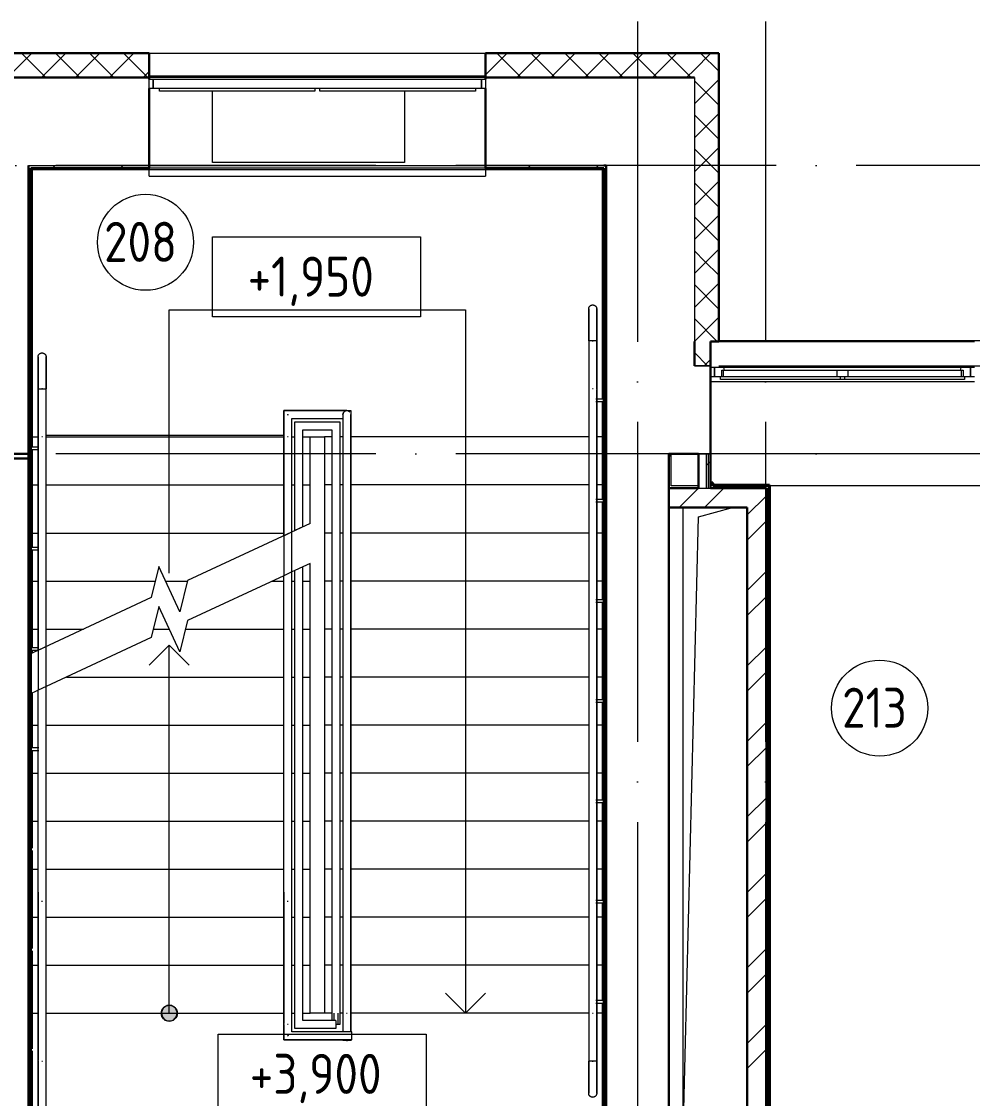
# Model space of a CAD drawing. Header units: millimetres. Extents: x -421858 to 614926, y -468665 to 141641.
# Drawn here: x 120828 to 126769, y -7864 to -1137 of the extents above; entities that cross this region are included whole.
import ezdxf

# ---------------------------------------------------------------- set-up
doc = ezdxf.new("R2010")
doc.units = ezdxf.units.MM
doc.linetypes.add('ADSK_Линия сетки', pattern=[25, 20, -2.5, 0, -2.5])
for name, color, linetype, lineweight in [('_ Окна', 7, 'Continuous', 9), ('Аннотация', 7, 'Continuous', 18), ('Лестницы', 252, 'Continuous', 9), ('Линии', 252, 'Continuous', 9), ('Марки помещений', 252, 'Continuous', 20), ('Ограждение', 252, 'Continuous', 9), ('Окна', 252, 'Continuous', 9), ('Оси', 252, 'Continuous', 9), ('Отметки', 7, 'Continuous', 9), ('Перекрытие', 252, 'Continuous', 18), ('Стены внутренние', 7, 'Continuous', 18), ('Стены наружные', 7, 'Continuous', 18), ('Стены штриховка', 252, 'Continuous', 9), ('Стрелки вверх', 252, 'Continuous', 18)]:
    doc.layers.add(name, color=color, linetype=linetype, lineweight=lineweight)
doc.styles.add('GOST Common_2', font='', dxfattribs={"width": 0.9, "height": 250})
doc.styles.get('GOST Common_2').set_extended_font_data('GOST type B')

# ---------------------------------------------------------------- blocks, each defined once
blk = doc.blocks.new('Тип перил - D15 высота60 консоль80-16089-План 2 этажа смеж')
at = {"layer": 'Ограждение'}
for p, q in [((-7.5, 80), (-7.5, 20)), ((7.5, 20), (7.5, 80))]:
    blk.add_line(p, q, dxfattribs=at)
blk = doc.blocks.new('2 этаж')
at = {"layer": 'Стрелки вверх', "true_color": 0x636466}
h = blk.add_hatch(color=251, dxfattribs=at)
edge = h.paths.add_edge_path()
edge.add_arc((121751, -7332.3), 50, 0, 360)
blk.add_hatch(color=251, dxfattribs=at).paths.add_polyline_path([(121751, -7382.3), (121778, -7374.3), (121796.5, -7353), (121800.5, -7325.1), (121788.8, -7299.5), (121765.1, -7284.3), (121736.9, -7284.3), (121713.2, -7299.5), (121701.5, -7325.1), (121705.5, -7353), (121724, -7374.3)])
at = {"color": 251, "lineweight": 18, "true_color": 0x636466}
for p, q in [((124961, -8087.3), (124961, -4172.3)), ((124961, -8087.3), (125056, -4230.4)), ((125056, -4230.4), (125269.3, -4172.3))]:
    blk.add_line(p, q, dxfattribs=at)
at = {"layer": '_ Окна', "color": 251, "true_color": 0x636466}
for p, q in [((125156, -3297.3), (125131, -3297.3)), ((125131, -3355.3), (125156, -3355.3)), ((125156, -3355.3), (125156, -3297.3)), ((126781, -3297.3), (126756, -3297.3)), ((126756, -3297.3), (126756, -3355.3)), ((126756, -3355.3), (126781, -3355.3))]:
    blk.add_line(p, q, dxfattribs=at)
at = {"layer": '_ Окна', "color": 251, "lineweight": 18, "true_color": 0x636466}
for p, q in [((125215.5, -3297.3), (125156, -3297.3)), ((125156, -3297.3), (125156, -3355.3)), ((125156, -3355.3), (125194, -3355.3)), ((125202, -3355.3), (125202, -3314.3)), ((125202, -3314.3), (125214, -3314.3)), ((125220, -3314.3), (125215.5, -3297.3)), ((126696.6, -3297.3), (126692, -3314.3)), ((126756, -3297.3), (126696.6, -3297.3)), ((126698, -3314.3), (126710, -3314.3)), ((126710, -3314.3), (126710, -3355.3)), ((126718, -3355.3), (126756, -3355.3)), ((126756, -3355.3), (126756, -3297.3))]:
    blk.add_line(p, q, dxfattribs=at)
at = {"layer": 'Аннотация', "color": 251, "lineweight": 20, "true_color": 0x636466}
for p, q in [((122020.3, -2982.3), (122020.3, -2482.3)), ((122020.3, -2482.3), (123320.3, -2482.3)), ((123320.3, -2482.3), (123320.3, -2982.3)), ((123320.3, -2982.3), (122020.3, -2982.3)), ((122055.5, -7962.4), (122055.5, -7462.4)), ((122055.5, -7462.4), (123355.5, -7462.4)), ((123355.5, -7462.4), (123355.5, -7962.4))]:
    blk.add_line(p, q, dxfattribs=at)
at = {"layer": 'Лестницы', "color": 251, "true_color": 0x636466}
for p, q in [((120896, -3732.3), (120931, -3732.3)), ((120896, -3732.3), (120931, -3732.3)), ((120981, -3732.3), (122466, -3732.3)), ((120981, -3732.3), (122466, -3732.3)), ((122516, -3732.3), (122536, -3732.3)), ((122516, -3732.3), (122536, -3732.3)), ((122586, -3732.3), (122631, -3732.3)), ((122586, -3732.3), (122631, -3732.3)), ((122631, -3732.3), (122721, -3732.3)), ((122631, -4032.3), (122631, -3732.3)), ((122766, -3732.3), (122721, -3732.3)), ((122721, -3732.3), (122721, -4032.3)), ((122766, -3732.3), (122721, -3732.3)), ((122836, -3732.3), (122816, -3732.3)), ((122836, -3732.3), (122816, -3732.3)), ((124371, -3732.3), (122886, -3732.3)), ((124371, -3732.3), (122886, -3732.3)), ((124456, -3732.3), (124421, -3732.3)), ((124456, -3732.3), (124421, -3732.3)), ((120896, -4032.3), (120931, -4032.3)), ((120896, -4032.3), (120931, -4032.3)), ((120981, -4032.3), (122466, -4032.3)), ((120981, -4032.3), (122466, -4032.3)), ((122516, -4032.3), (122536, -4032.3)), ((122516, -4032.3), (122536, -4032.3)), ((122586, -4032.3), (122631, -4032.3)), ((122586, -4032.3), (122631, -4032.3)), ((122631, -4271.9), (122631, -4032.3)), ((122721, -4032.3), (122721, -4332.3)), ((122766, -4032.3), (122721, -4032.3)), ((122766, -4032.3), (122721, -4032.3)), ((122836, -4032.3), (122816, -4032.3)), ((122836, -4032.3), (122816, -4032.3)), ((124371, -4032.3), (122886, -4032.3)), ((124371, -4032.3), (122886, -4032.3)), ((124456, -4032.3), (124421, -4032.3)), ((124456, -4032.3), (124421, -4032.3)), ((122631, -4271.9), (121864.3, -4629.4)), ((120896, -4332.3), (120931, -4332.3)), ((120896, -4332.3), (120931, -4332.3)), ((120981, -4332.3), (122466, -4332.3)), ((120981, -4332.3), (122466, -4332.3)), ((122721, -4332.3), (122721, -4632.3)), ((122766, -4332.3), (122721, -4332.3)), ((122766, -4332.3), (122721, -4332.3)), ((122836, -4332.3), (122816, -4332.3)), ((122836, -4332.3), (122816, -4332.3)), ((124371, -4332.3), (122886, -4332.3)), ((124371, -4332.3), (122886, -4332.3)), ((124456, -4332.3), (124421, -4332.3)), ((124456, -4332.3), (124421, -4332.3)), ((121685, -4540.6), (121637.7, -4735.1)), ((121817, -4823.9), (121685, -4540.6)), ((122536, -4566.2), (122516, -4575.5)), ((122631, -4521.9), (122586, -4542.9)), ((122631, -4632.3), (122631, -4521.9)), ((120896, -4632.3), (120931, -4632.3)), ((120896, -4632.3), (120931, -4632.3)), ((120981, -4632.3), (121662.7, -4632.3)), ((120981, -4632.3), (121662.7, -4632.3)), ((121727.7, -4632.3), (121863.6, -4632.3)), ((121727.7, -4632.3), (121863.6, -4632.3)), ((121864.3, -4629.4), (121817, -4823.9)), ((122466, -4598.8), (121864.3, -4879.4)), ((122394.4, -4632.3), (122466, -4632.3)), ((122394.4, -4632.3), (122466, -4632.3)), ((122516, -4632.3), (122536, -4632.3)), ((122516, -4632.3), (122536, -4632.3)), ((122586, -4632.3), (122631, -4632.3)), ((122586, -4632.3), (122631, -4632.3)), ((122631, -4932.3), (122631, -4632.3)), ((122721, -4632.3), (122721, -4932.3)), ((122766, -4632.3), (122721, -4632.3)), ((122766, -4632.3), (122721, -4632.3)), ((122836, -4632.3), (122816, -4632.3)), ((122836, -4632.3), (122816, -4632.3)), ((124371, -4632.3), (122886, -4632.3)), ((124371, -4632.3), (122886, -4632.3)), ((124456, -4632.3), (124421, -4632.3)), ((124456, -4632.3), (124421, -4632.3)), ((121637.7, -4735.1), (120871, -5092.6)), ((121685, -4790.6), (121637.7, -4985.1)), ((121817, -5073.9), (121685, -4790.6)), ((121864.3, -4879.4), (121817, -5073.9)), ((120896, -4932.3), (120931, -4932.3)), ((120896, -4932.3), (120931, -4932.3)), ((120981, -4932.3), (121214.9, -4932.3)), ((120981, -4932.3), (121214.9, -4932.3)), ((121650.6, -4932.3), (121751, -4932.3)), ((121650.6, -4932.3), (121751, -4932.3)), ((121851.5, -4932.3), (122466, -4932.3)), ((121851.5, -4932.3), (122466, -4932.3)), ((122516, -4932.3), (122536, -4932.3)), ((122516, -4932.3), (122536, -4932.3)), ((122586, -4932.3), (122631, -4932.3)), ((122586, -4932.3), (122631, -4932.3)), ((122631, -5232.3), (122631, -4932.3)), ((122721, -4932.3), (122721, -5232.3)), ((122766, -4932.3), (122721, -4932.3)), ((122766, -4932.3), (122721, -4932.3)), ((122836, -4932.3), (122816, -4932.3)), ((122836, -4932.3), (122816, -4932.3)), ((124371, -4932.3), (122886, -4932.3)), ((124371, -4932.3), (122886, -4932.3)), ((124456, -4932.3), (124421, -4932.3)), ((124456, -4932.3), (124421, -4932.3)), ((121637.7, -4985.1), (120981, -5291.3)), ((121107.7, -5232.3), (122466, -5232.3)), ((121107.7, -5232.3), (122466, -5232.3)), ((122516, -5232.3), (122536, -5232.3)), ((122516, -5232.3), (122536, -5232.3)), ((122586, -5232.3), (122631, -5232.3)), ((122586, -5232.3), (122631, -5232.3)), ((122631, -5532.3), (122631, -5232.3)), ((122721, -5232.3), (122721, -5532.3)), ((122766, -5232.3), (122721, -5232.3)), ((122766, -5232.3), (122721, -5232.3)), ((122836, -5232.3), (122816, -5232.3)), ((122836, -5232.3), (122816, -5232.3)), ((124371, -5232.3), (122886, -5232.3)), ((124371, -5232.3), (122886, -5232.3)), ((124456, -5232.3), (124421, -5232.3)), ((124456, -5232.3), (124421, -5232.3)), ((120931, -5314.6), (120871, -5342.6)), ((120896, -5532.3), (120931, -5532.3)), ((120896, -5532.3), (120931, -5532.3)), ((120981, -5532.3), (122466, -5532.3)), ((120981, -5532.3), (122466, -5532.3)), ((122516, -5532.3), (122536, -5532.3)), ((122516, -5532.3), (122536, -5532.3)), ((122586, -5532.3), (122631, -5532.3)), ((122586, -5532.3), (122631, -5532.3)), ((122631, -5832.3), (122631, -5532.3)), ((122721, -5532.3), (122721, -5832.3)), ((122766, -5532.3), (122721, -5532.3)), ((122766, -5532.3), (122721, -5532.3)), ((122836, -5532.3), (122816, -5532.3)), ((122836, -5532.3), (122816, -5532.3)), ((124371, -5532.3), (122886, -5532.3)), ((124371, -5532.3), (122886, -5532.3)), ((124456, -5532.3), (124421, -5532.3)), ((124456, -5532.3), (124421, -5532.3)), ((120896, -5832.3), (120931, -5832.3)), ((120896, -5832.3), (120931, -5832.3)), ((120981, -5832.3), (122466, -5832.3)), ((120981, -5832.3), (122466, -5832.3)), ((122516, -5832.3), (122536, -5832.3)), ((122516, -5832.3), (122536, -5832.3)), ((122586, -5832.3), (122631, -5832.3)), ((122586, -5832.3), (122631, -5832.3)), ((122631, -6132.3), (122631, -5832.3)), ((122721, -5832.3), (122721, -6132.3)), ((122766, -5832.3), (122721, -5832.3)), ((122766, -5832.3), (122721, -5832.3)), ((122836, -5832.3), (122816, -5832.3)), ((122836, -5832.3), (122816, -5832.3)), ((124371, -5832.3), (122886, -5832.3)), ((124371, -5832.3), (122886, -5832.3)), ((124456, -5832.3), (124421, -5832.3)), ((124456, -5832.3), (124421, -5832.3)), ((120896, -6132.3), (120931, -6132.3)), ((120896, -6132.3), (120931, -6132.3)), ((120981, -6132.3), (122466, -6132.3)), ((120981, -6132.3), (122466, -6132.3)), ((122516, -6132.3), (122536, -6132.3)), ((122516, -6132.3), (122536, -6132.3)), ((122586, -6132.3), (122631, -6132.3)), ((122586, -6132.3), (122631, -6132.3)), ((122631, -6432.3), (122631, -6132.3)), ((122721, -6132.3), (122721, -6432.3)), ((122766, -6132.3), (122721, -6132.3)), ((122766, -6132.3), (122721, -6132.3)), ((122836, -6132.3), (122816, -6132.3)), ((122836, -6132.3), (122816, -6132.3)), ((124371, -6132.3), (122886, -6132.3)), ((124371, -6132.3), (122886, -6132.3)), ((124456, -6132.3), (124421, -6132.3)), ((124456, -6132.3), (124421, -6132.3)), ((120896, -6432.3), (120931, -6432.3)), ((120896, -6432.3), (120931, -6432.3)), ((120981, -6432.3), (122466, -6432.3)), ((120981, -6432.3), (122466, -6432.3)), ((122516, -6432.3), (122536, -6432.3)), ((122516, -6432.3), (122536, -6432.3)), ((122586, -6432.3), (122631, -6432.3)), ((122586, -6432.3), (122631, -6432.3)), ((122631, -6732.3), (122631, -6432.3)), ((122721, -6432.3), (122721, -6732.3)), ((122766, -6432.3), (122721, -6432.3)), ((122766, -6432.3), (122721, -6432.3)), ((122836, -6432.3), (122816, -6432.3)), ((122836, -6432.3), (122816, -6432.3)), ((124371, -6432.3), (122886, -6432.3)), ((124371, -6432.3), (122886, -6432.3)), ((124456, -6432.3), (124421, -6432.3)), ((124456, -6432.3), (124421, -6432.3)), ((120896, -6732.3), (120931, -6732.3)), ((120896, -6732.3), (120931, -6732.3)), ((120981, -6732.3), (122466, -6732.3)), ((120981, -6732.3), (122466, -6732.3)), ((122516, -6732.3), (122536, -6732.3)), ((122516, -6732.3), (122536, -6732.3)), ((122586, -6732.3), (122631, -6732.3)), ((122586, -6732.3), (122631, -6732.3)), ((122631, -7032.3), (122631, -6732.3)), ((122721, -6732.3), (122721, -7032.3)), ((122766, -6732.3), (122721, -6732.3)), ((122766, -6732.3), (122721, -6732.3)), ((122836, -6732.3), (122816, -6732.3)), ((122836, -6732.3), (122816, -6732.3)), ((124371, -6732.3), (122886, -6732.3)), ((124371, -6732.3), (122886, -6732.3)), ((124456, -6732.3), (124421, -6732.3)), ((124456, -6732.3), (124421, -6732.3)), ((120896, -7032.3), (120931, -7032.3)), ((120896, -7032.3), (120931, -7032.3)), ((120981, -7032.3), (122466, -7032.3)), ((120981, -7032.3), (122466, -7032.3)), ((122516, -7032.3), (122536, -7032.3)), ((122516, -7032.3), (122536, -7032.3)), ((122586, -7032.3), (122631, -7032.3)), ((122586, -7032.3), (122631, -7032.3)), ((122631, -7332.3), (122631, -7032.3)), ((122721, -7032.3), (122721, -7332.3)), ((122766, -7032.3), (122721, -7032.3)), ((122766, -7032.3), (122721, -7032.3)), ((122836, -7032.3), (122816, -7032.3)), ((122836, -7032.3), (122816, -7032.3)), ((124371, -7032.3), (122886, -7032.3)), ((124371, -7032.3), (122886, -7032.3)), ((124456, -7032.3), (124421, -7032.3)), ((124456, -7032.3), (124421, -7032.3)), ((120896, -7332.3), (120931, -7332.3)), ((120896, -7332.3), (120931, -7332.3)), ((120981, -7332.3), (122466, -7332.3)), ((120981, -7332.3), (122466, -7332.3)), ((122516, -7332.3), (122536, -7332.3)), ((122516, -7332.3), (122536, -7332.3)), ((122586, -7332.3), (122631, -7332.3)), ((122586, -7332.3), (122631, -7332.3)), ((122721, -7332.3), (122631, -7332.3)), ((122766, -7332.3), (122721, -7332.3)), ((122766, -7332.3), (122721, -7332.3)), ((122836, -7332.3), (122816, -7332.3)), ((122836, -7332.3), (122816, -7332.3)), ((124371, -7332.3), (122886, -7332.3)), ((124371, -7332.3), (122886, -7332.3)), ((124456, -7332.3), (124421, -7332.3)), ((124456, -7332.3), (124421, -7332.3))]:
    blk.add_line(p, q, dxfattribs=at)
at = {"layer": 'Линии', "color": 251, "lineweight": 18, "ltscale": 100, "true_color": 0x636466}
blk.add_line((120981, -3720.4), (122466, -3720.4), dxfattribs=at)
at = {"layer": 'Марки помещений', "color": 251, "true_color": 0x636466}
for centre in [(121602.3, -2516.3), (126188.8, -5426.1)]:
    blk.add_circle(centre, 300, dxfattribs=at)
at = {"layer": 'Ограждение', "color": 251, "true_color": 0x636466}
for p, q in [((120896, -2062.3), (121626, -2062.3)), ((120896, -3732.3), (120896, -2062.3)), ((121626, -2052.3), (121626, -2062.3)), ((121626, -2062.3), (123726, -2062.3)), ((121626, -2102.3), (121626, -2062.3)), ((123726, -2062.3), (123726, -2052.3)), ((123726, -2062.3), (123726, -2102.3)), ((123726, -2062.3), (124456, -2062.3)), ((124456, -2062.3), (124456, -3432.3)), ((121626, -2102.3), (123726, -2102.3)), ((124371, -3132.3), (124371, -3432.9)), ((124421, -3132.3), (124371, -3132.3)), ((124371, -3132.3), (124371, -3432.3)), ((124398.3, -3132.3), (124393.7, -3132.3)), ((124393.7, -3132.3), (124396, -3132.3)), ((124396, -3132.3), (124398.3, -3132.3)), ((124421, -3432.9), (124421, -3132.3)), ((124421, -3132.3), (124421, -3432.3)), ((126781, -3387.3), (125131, -3387.3)), ((120931, -3432.3), (120931, -3726.4)), ((120931, -3432.3), (120981, -3432.3)), ((120931, -3732.3), (120931, -3432.3)), ((120958.3, -3432.3), (120953.7, -3432.3)), ((120953.7, -3432.3), (120956, -3432.3)), ((120956, -3432.3), (120958.3, -3432.3)), ((120981, -3726.4), (120981, -3432.3)), ((120981, -3732.3), (120981, -3432.3)), ((124371, -3432.3), (124371, -7332.3)), ((124371, -3438.2), (124371, -7338.2)), ((124421, -3432.3), (124421, -7332.3)), ((124421, -7338.2), (124421, -3438.2)), ((124456, -3432.3), (124456, -3496.7)), ((124456, -3511.2), (124456, -4122.8)), ((122861, -3567.3), (122466, -3567.3)), ((122466, -3567.3), (122466, -3726.4)), ((122466, -3567.3), (122886, -3567.3)), ((122466, -3732.3), (122466, -3567.3)), ((122516, -3617.3), (122836, -3617.3)), ((122516, -3726.4), (122516, -3617.3)), ((122516, -3617.3), (122836, -3617.3)), ((122516, -3732.3), (122516, -3617.3)), ((122836, -3592.3), (122836, -7338.2)), ((122836, -3617.3), (122836, -7332.3)), ((122886, -3567.3), (122886, -7332.3)), ((122886, -7338.2), (122886, -3592.3)), ((122536, -3637.3), (122816, -3637.3)), ((122536, -3732.3), (122536, -3637.3)), ((122586, -3687.3), (122766, -3687.3)), ((122586, -3732.3), (122586, -3687.3)), ((122766, -3687.3), (122766, -7332.3)), ((122816, -3637.3), (122816, -7332.3)), ((120896, -3796.7), (120896, -3732.3)), ((120931, -3726.4), (120931, -5314.6)), ((120931, -5064.6), (120931, -3732.3)), ((120981, -5291.3), (120981, -3726.4)), ((120981, -5041.3), (120981, -3732.3)), ((122466, -3726.4), (122466, -4598.8)), ((122466, -4348.8), (122466, -3732.3)), ((122516, -4575.5), (122516, -3726.4)), ((122516, -4325.5), (122516, -3732.3)), ((122536, -4316.2), (122536, -3732.3)), ((122586, -4292.9), (122586, -3732.3)), ((120896, -4422.8), (120896, -3811.2)), ((124886, -4037.3), (124886, -3837.3)), ((126781, -3837.3), (125131, -3837.3)), ((125056, -4037.3), (124886, -4037.3)), ((133346.3, -4037.3), (125501, -4037.3)), ((126781, -4037.3), (125501, -4037.3)), ((125506, -9027.3), (125506, -4037.3)), ((124456, -4137.3), (124456, -4748.9)), ((122586, -4292.9), (122536, -4316.2)), ((122586, -4292.9), (122536, -4316.2)), ((122466, -4348.8), (122516, -4325.5)), ((120896, -5048.9), (120896, -4437.3)), ((122586, -4542.9), (122536, -4566.2)), ((122586, -4542.9), (122536, -4566.2)), ((122536, -7427.3), (122536, -4566.2)), ((122586, -7377.3), (122586, -4542.9)), ((122516, -4575.5), (122466, -4598.8)), ((122466, -7402.3), (122466, -4598.8)), ((122516, -7402.3), (122516, -4575.5)), ((124456, -4763.4), (124456, -5375)), ((120931, -5064.6), (120981, -5041.3)), ((120896, -5080.9), (120886, -5085.6)), ((120896, -5080.9), (120896, -5063.4)), ((120981, -5291.3), (120931, -5314.6)), ((120981, -7632.3), (120981, -5291.3)), ((120896, -5330.9), (120886, -5335.6)), ((120896, -5675), (120896, -5330.9)), ((120931, -7632.3), (120931, -5314.6)), ((124456, -5389.5), (124456, -6001.1)), ((120896, -6301.1), (120896, -5689.5)), ((124456, -6015.6), (124456, -6627.2)), ((120896, -6927.2), (120896, -6315.6)), ((120931, -6576.4), (120931, -7626.4)), ((120981, -7626.4), (120981, -6576.4)), ((122466, -6576.4), (122466, -7396.4)), ((122516, -7396.4), (122516, -6576.4)), ((124456, -6641.7), (124456, -7253.3)), ((120896, -7553.3), (120896, -6941.7)), ((122766, -7332.3), (122766, -7377.3)), ((122778.5, -7332.3), (122778.5, -7377.3)), ((122803.5, -7332.3), (122803.5, -7402.3)), ((122816, -7332.3), (122816, -7402.3)), ((122836, -7332.3), (122836, -7447.3)), ((122886, -7332.3), (122886, -7447.3)), ((124371, -7332.3), (124371, -7632.3)), ((124421, -7332.3), (124421, -7632.3)), ((124456, -7267.8), (124456, -7332.3)), ((124456, -7332.3), (124456, -9207.3)), ((122791, -7377.3), (122586, -7377.3)), ((122791, -7377.3), (122791, -7427.3)), ((122836, -7338.2), (122836, -7402.3)), ((122886, -7402.3), (122886, -7338.2)), ((124371, -7338.2), (124371, -7632.3)), ((124421, -7632.3), (124421, -7338.2)), ((122466, -7401.6), (122466, -7497.3)), ((122466, -7497.3), (122466, -7402.3)), ((122516, -7447.3), (122516, -7401.6)), ((122516, -7447.3), (122516, -7402.3)), ((122791, -7447.3), (122516, -7447.3)), ((122891, -7447.3), (122516, -7447.3)), ((122791, -7427.3), (122536, -7427.3)), ((122803.5, -7402.3), (122791, -7402.3)), ((122816, -7402.3), (122791, -7402.3)), ((122891, -7447.3), (122791, -7447.3)), ((122836, -7402.3), (122836, -7447.3)), ((122886, -7447.3), (122886, -7402.3)), ((122891, -7472.3), (122891, -7447.3)), ((122466, -7497.3), (122791, -7497.3)), ((122891, -7497.3), (122466, -7497.3)), ((122791, -7497.3), (122891, -7497.3)), ((122836, -7497.3), (122836, -7502.3)), ((122836, -7497.3), (122836, -7502.3)), ((122886, -7502.3), (122836, -7502.3)), ((122858.7, -7502.3), (122863.3, -7502.3)), ((122886, -7502.3), (122886, -7497.3)), ((122886, -7497.3), (122886, -7502.3)), ((122891, -7474.6), (122891, -7469.9)), ((122891, -7497.3), (122891, -7472.5)), ((120896, -7632.3), (120896, -7567.8)), ((120896, -9207.3), (120896, -7632.3)), ((120931, -7631.6), (120931, -7932.3)), ((120931, -7932.3), (120931, -7632.3)), ((120981, -7932.3), (120981, -7631.6)), ((120981, -7932.3), (120981, -7632.3)), ((124421, -7632.3), (124371, -7632.3)), ((124393.7, -7632.3), (124398.3, -7632.3)), ((124396, -7632.3), (124393.7, -7632.3)), ((124398.3, -7632.3), (124396, -7632.3))]:
    blk.add_line(p, q, dxfattribs=at)
at = {"layer": 'Ограждение', "color": 251, "true_color": 0x636466, "flags": 128}
for points in [[(124371, -2932.3), (124371, -2931.3), (124371.1, -2930.3), (124371.2, -2929.3), (124371.3, -2928.3), (124371.5, -2927.3), (124371.7, -2926.3), (124372, -2925.3), (124372.3, -2924.4), (124372.6, -2923.4), (124373, -2922.5), (124373.4, -2921.6), (124373.8, -2920.7), (124374.3, -2919.8), (124374.8, -2919), (124375.4, -2918.1), (124376, -2917.3), (124376.6, -2916.5), (124377.2, -2915.8), (124377.9, -2915), (124378.6, -2914.3), (124379.3, -2913.6), (124380.1, -2913), (124380.9, -2912.4), (124381.7, -2911.8), (124382.5, -2911.2), (124383.4, -2910.7), (124384.2, -2910.2), (124385.1, -2909.8), (124386, -2909.3), (124386.9, -2909), (124387.9, -2908.6), (124388.8, -2908.3), (124389.8, -2908), (124390.8, -2907.8), (124391.8, -2907.6), (124392.7, -2907.5), (124393.7, -2907.4), (124394.7, -2907.3), (124395.7, -2907.3), (124396, -2907.3)], [(124371, -3132.3), (124371, -3124.3), (124371, -3116.3), (124371, -3108.3), (124371, -3100.4), (124371, -3092.5), (124371, -3084.7), (124371, -3077), (124371, -3069.3), (124371, -3061.8), (124371, -3054.4), (124371, -3047.1), (124371, -3039.9), (124371, -3032.9), (124371, -3026), (124371, -3019.3), (124371, -3012.8), (124371, -3006.5), (124371, -3000.4), (124371, -2994.5), (124371, -2988.8), (124371, -2983.3), (124371, -2978.1), (124371, -2973.1), (124371, -2968.4), (124371, -2964), (124371, -2959.8), (124371, -2955.9), (124371, -2952.2), (124371, -2948.9), (124371, -2945.8), (124371, -2943.1), (124371, -2940.7), (124371, -2938.5), (124371, -2936.7), (124371, -2935.2), (124371, -2934), (124371, -2933.1), (124371, -2932.5), (124371, -2932.3), (124371, -2932.3)], [(124371, -2932.3), (124371, -2932.4), (124371, -2932.9), (124371, -2933.7), (124371, -2934.8), (124371, -2936.2), (124371, -2938), (124371, -2940), (124371, -2942.4), (124371, -2945.1), (124371, -2948), (124371, -2951.3), (124371, -2954.9), (124371, -2958.7), (124371, -2962.8), (124371, -2967.2), (124371, -2971.8), (124371, -2976.7), (124371, -2981.9), (124371, -2987.3), (124371, -2992.9), (124371, -2998.8), (124371, -3004.8), (124371, -3011.1), (124371, -3017.5), (124371, -3024.2), (124371, -3031), (124371, -3038), (124371, -3045.1), (124371, -3052.4), (124371, -3059.8), (124371, -3067.3), (124371, -3074.9), (124371, -3082.6), (124371, -3090.4), (124371, -3098.3), (124371, -3106.2), (124371, -3114.1), (124371, -3122.1), (124371, -3130.1), (124371, -3132.3)], [(124396, -2907.3), (124397, -2907.3), (124398, -2907.3), (124399, -2907.4), (124400, -2907.6), (124401, -2907.8), (124401.9, -2908), (124402.9, -2908.2), (124403.9, -2908.5), (124404.8, -2908.9), (124405.7, -2909.2), (124406.7, -2909.6), (124407.6, -2910.1), (124408.4, -2910.6), (124409.3, -2911.1), (124410.1, -2911.6), (124410.9, -2912.2), (124411.7, -2912.8), (124412.5, -2913.5), (124413.2, -2914.1), (124413.9, -2914.8), (124414.6, -2915.6), (124415.3, -2916.3), (124415.9, -2917.1), (124416.5, -2917.9), (124417, -2918.7), (124417.6, -2919.6), (124418.1, -2920.5), (124418.5, -2921.4), (124418.9, -2922.3), (124419.3, -2923.2), (124419.7, -2924.1), (124420, -2925.1), (124420.2, -2926), (124420.5, -2927), (124420.6, -2928), (124420.8, -2929), (124420.9, -2930), (124421, -2931), (124421, -2932), (124421, -2932.3)], [(124421, -3132.3), (124421, -3124.3), (124421, -3116.3), (124421, -3108.3), (124421, -3100.4), (124421, -3092.5), (124421, -3084.7), (124421, -3077), (124421, -3069.3), (124421, -3061.8), (124421, -3054.4), (124421, -3047.1), (124421, -3039.9), (124421, -3032.9), (124421, -3026), (124421, -3019.3), (124421, -3012.8), (124421, -3006.5), (124421, -3000.4), (124421, -2994.5), (124421, -2988.8), (124421, -2983.3), (124421, -2978.1), (124421, -2973.1), (124421, -2968.4), (124421, -2964), (124421, -2959.8), (124421, -2955.9), (124421, -2952.2), (124421, -2948.9), (124421, -2945.8), (124421, -2943.1), (124421, -2940.7), (124421, -2938.5), (124421, -2936.7), (124421, -2935.2), (124421, -2934), (124421, -2933.1), (124421, -2932.5), (124421, -2932.3), (124421, -2932.3)], [(124421, -2932.3), (124421, -2932.4), (124421, -2932.9), (124421, -2933.7), (124421, -2934.8), (124421, -2936.2), (124421, -2938), (124421, -2940), (124421, -2942.4), (124421, -2945.1), (124421, -2948), (124421, -2951.3), (124421, -2954.9), (124421, -2958.7), (124421, -2962.8), (124421, -2967.2), (124421, -2971.8), (124421, -2976.7), (124421, -2981.9), (124421, -2987.3), (124421, -2992.9), (124421, -2998.8), (124421, -3004.8), (124421, -3011.1), (124421, -3017.5), (124421, -3024.2), (124421, -3031), (124421, -3038), (124421, -3045.1), (124421, -3052.4), (124421, -3059.8), (124421, -3067.3), (124421, -3074.9), (124421, -3082.6), (124421, -3090.4), (124421, -3098.3), (124421, -3106.2), (124421, -3114.1), (124421, -3122.1), (124421, -3130.1), (124421, -3132.3)], [(120931, -3232.3), (120931, -3231.3), (120931.1, -3230.3), (120931.2, -3229.3), (120931.3, -3228.3), (120931.5, -3227.3), (120931.7, -3226.3), (120932, -3225.3), (120932.3, -3224.4), (120932.6, -3223.4), (120933, -3222.5), (120933.4, -3221.6), (120933.8, -3220.7), (120934.3, -3219.8), (120934.8, -3219), (120935.4, -3218.1), (120936, -3217.3), (120936.6, -3216.5), (120937.2, -3215.8), (120937.9, -3215), (120938.6, -3214.3), (120939.3, -3213.6), (120940.1, -3213), (120940.9, -3212.4), (120941.7, -3211.8), (120942.5, -3211.2), (120943.4, -3210.7), (120944.2, -3210.2), (120945.1, -3209.8), (120946, -3209.3), (120946.9, -3209), (120947.9, -3208.6), (120948.8, -3208.3), (120949.8, -3208), (120950.8, -3207.8), (120951.8, -3207.6), (120952.7, -3207.5), (120953.7, -3207.4), (120954.7, -3207.3), (120955.7, -3207.3), (120956, -3207.3)], [(120956, -3207.3), (120957, -3207.3), (120958, -3207.3), (120959, -3207.4), (120960, -3207.6), (120961, -3207.8), (120961.9, -3208), (120962.9, -3208.2), (120963.9, -3208.5), (120964.8, -3208.9), (120965.7, -3209.2), (120966.7, -3209.6), (120967.6, -3210.1), (120968.4, -3210.6), (120969.3, -3211.1), (120970.1, -3211.6), (120970.9, -3212.2), (120971.7, -3212.8), (120972.5, -3213.5), (120973.2, -3214.1), (120973.9, -3214.8), (120974.6, -3215.6), (120975.3, -3216.3), (120975.9, -3217.1), (120976.5, -3217.9), (120977, -3218.7), (120977.6, -3219.6), (120978.1, -3220.5), (120978.5, -3221.4), (120978.9, -3222.3), (120979.3, -3223.2), (120979.7, -3224.1), (120980, -3225.1), (120980.2, -3226), (120980.5, -3227), (120980.6, -3228), (120980.8, -3229), (120980.9, -3230), (120981, -3231), (120981, -3232), (120981, -3232.3)], [(120931, -3432.3), (120931, -3424.3), (120931, -3416.3), (120931, -3408.3), (120931, -3400.4), (120931, -3392.5), (120931, -3384.7), (120931, -3377), (120931, -3369.3), (120931, -3361.8), (120931, -3354.4), (120931, -3347.1), (120931, -3339.9), (120931, -3332.9), (120931, -3326), (120931, -3319.3), (120931, -3312.8), (120931, -3306.5), (120931, -3300.4), (120931, -3294.5), (120931, -3288.8), (120931, -3283.3), (120931, -3278.1), (120931, -3273.1), (120931, -3268.4), (120931, -3264), (120931, -3259.8), (120931, -3255.9), (120931, -3252.2), (120931, -3248.9), (120931, -3245.8), (120931, -3243.1), (120931, -3240.7), (120931, -3238.5), (120931, -3236.7), (120931, -3235.2), (120931, -3234), (120931, -3233.1), (120931, -3232.5), (120931, -3232.3), (120931, -3232.3)], [(120931, -3232.3), (120931, -3232.4), (120931, -3232.9), (120931, -3233.7), (120931, -3234.8), (120931, -3236.2), (120931, -3238), (120931, -3240), (120931, -3242.4), (120931, -3245.1), (120931, -3248), (120931, -3251.3), (120931, -3254.9), (120931, -3258.7), (120931, -3262.8), (120931, -3267.2), (120931, -3271.8), (120931, -3276.7), (120931, -3281.9), (120931, -3287.3), (120931, -3292.9), (120931, -3298.8), (120931, -3304.8), (120931, -3311.1), (120931, -3317.5), (120931, -3324.2), (120931, -3331), (120931, -3338), (120931, -3345.1), (120931, -3352.4), (120931, -3359.8), (120931, -3367.3), (120931, -3374.9), (120931, -3382.6), (120931, -3390.4), (120931, -3398.3), (120931, -3406.2), (120931, -3414.1), (120931, -3422.1), (120931, -3430.1), (120931, -3432.3)], [(120981, -3432.3), (120981, -3424.3), (120981, -3416.3), (120981, -3408.3), (120981, -3400.4), (120981, -3392.5), (120981, -3384.7), (120981, -3377), (120981, -3369.3), (120981, -3361.8), (120981, -3354.4), (120981, -3347.1), (120981, -3339.9), (120981, -3332.9), (120981, -3326), (120981, -3319.3), (120981, -3312.8), (120981, -3306.5), (120981, -3300.4), (120981, -3294.5), (120981, -3288.8), (120981, -3283.3), (120981, -3278.1), (120981, -3273.1), (120981, -3268.4), (120981, -3264), (120981, -3259.8), (120981, -3255.9), (120981, -3252.2), (120981, -3248.9), (120981, -3245.8), (120981, -3243.1), (120981, -3240.7), (120981, -3238.5), (120981, -3236.7), (120981, -3235.2), (120981, -3234), (120981, -3233.1), (120981, -3232.5), (120981, -3232.3), (120981, -3232.3)], [(120981, -3232.3), (120981, -3232.4), (120981, -3232.9), (120981, -3233.7), (120981, -3234.8), (120981, -3236.2), (120981, -3238), (120981, -3240), (120981, -3242.4), (120981, -3245.1), (120981, -3248), (120981, -3251.3), (120981, -3254.9), (120981, -3258.7), (120981, -3262.8), (120981, -3267.2), (120981, -3271.8), (120981, -3276.7), (120981, -3281.9), (120981, -3287.3), (120981, -3292.9), (120981, -3298.8), (120981, -3304.8), (120981, -3311.1), (120981, -3317.5), (120981, -3324.2), (120981, -3331), (120981, -3338), (120981, -3345.1), (120981, -3352.4), (120981, -3359.8), (120981, -3367.3), (120981, -3374.9), (120981, -3382.6), (120981, -3390.4), (120981, -3398.3), (120981, -3406.2), (120981, -3414.1), (120981, -3422.1), (120981, -3430.1), (120981, -3432.3)], [(122836, -3592.3), (122836.9, -3585.8), (122839.4, -3579.8), (122843.3, -3574.6), (122848.5, -3570.6), (122854.5, -3568.1), (122861, -3567.3), (122867.5, -3568.1), (122873.5, -3570.6), (122878.7, -3574.6)], [(122861, -3567.3), (122854.5, -3568.1), (122848.5, -3570.6), (122843.3, -3574.6), (122839.4, -3579.8), (122836.9, -3585.8), (122836, -3592.3)], [(122878.7, -3574.6), (122873.5, -3570.6), (122867.5, -3568.1), (122861, -3567.3)], [(120953.2, -6631.9), (120956, -6632.3), (120958.8, -6631.9)], [(122488.2, -6631.9), (122491, -6632.3), (122493.8, -6631.9)], [(124371, -7632.3), (124371, -7640.3), (124371, -7648.2), (124371, -7656.2), (124371, -7664.1), (124371, -7672), (124371, -7679.8), (124371, -7687.5), (124371, -7695.2), (124371, -7702.7), (124371, -7710.1), (124371, -7717.4), (124371, -7724.6), (124371, -7731.6), (124371, -7738.5), (124371, -7745.2), (124371, -7751.7), (124371, -7758), (124371, -7764.1), (124371, -7770), (124371, -7775.7), (124371, -7781.2), (124371, -7786.4), (124371, -7791.4), (124371, -7796.1), (124371, -7800.5), (124371, -7804.7), (124371, -7808.6), (124371, -7812.3), (124371, -7815.6), (124371, -7818.7), (124371, -7821.4), (124371, -7823.9), (124371, -7826), (124371, -7827.8), (124371, -7829.3), (124371, -7830.5), (124371, -7831.4), (124371, -7832), (124371, -7832.2), (124371, -7832.3)], [(124371, -7832.3), (124371, -7832.1), (124371, -7831.6), (124371, -7830.8), (124371, -7829.7), (124371, -7828.3), (124371, -7826.5), (124371, -7824.5), (124371, -7822.1), (124371, -7819.4), (124371, -7816.5), (124371, -7813.2), (124371, -7809.7), (124371, -7805.8), (124371, -7801.7), (124371, -7797.3), (124371, -7792.7), (124371, -7787.8), (124371, -7782.6), (124371, -7777.2), (124371, -7771.6), (124371, -7765.7), (124371, -7759.7), (124371, -7753.4), (124371, -7747), (124371, -7740.3), (124371, -7733.5), (124371, -7726.5), (124371, -7719.4), (124371, -7712.1), (124371, -7704.7), (124371, -7697.2), (124371, -7689.6), (124371, -7681.9), (124371, -7674.1), (124371, -7666.2), (124371, -7658.3), (124371, -7650.4), (124371, -7642.4), (124371, -7634.4), (124371, -7632.3)], [(124421, -7632.3), (124421, -7640.3), (124421, -7648.2), (124421, -7656.2), (124421, -7664.1), (124421, -7672), (124421, -7679.8), (124421, -7687.5), (124421, -7695.2), (124421, -7702.7), (124421, -7710.1), (124421, -7717.4), (124421, -7724.6), (124421, -7731.6), (124421, -7738.5), (124421, -7745.2), (124421, -7751.7), (124421, -7758), (124421, -7764.1), (124421, -7770), (124421, -7775.7), (124421, -7781.2), (124421, -7786.4), (124421, -7791.4), (124421, -7796.1), (124421, -7800.5), (124421, -7804.7), (124421, -7808.6), (124421, -7812.3), (124421, -7815.6), (124421, -7818.7), (124421, -7821.4), (124421, -7823.9), (124421, -7826), (124421, -7827.8), (124421, -7829.3), (124421, -7830.5), (124421, -7831.4), (124421, -7832), (124421, -7832.2), (124421, -7832.3)], [(124421, -7832.3), (124421, -7832.1), (124421, -7831.6), (124421, -7830.8), (124421, -7829.7), (124421, -7828.3), (124421, -7826.5), (124421, -7824.5), (124421, -7822.1), (124421, -7819.4), (124421, -7816.5), (124421, -7813.2), (124421, -7809.7), (124421, -7805.8), (124421, -7801.7), (124421, -7797.3), (124421, -7792.7), (124421, -7787.8), (124421, -7782.6), (124421, -7777.2), (124421, -7771.6), (124421, -7765.7), (124421, -7759.7), (124421, -7753.4), (124421, -7747), (124421, -7740.3), (124421, -7733.5), (124421, -7726.5), (124421, -7719.4), (124421, -7712.1), (124421, -7704.7), (124421, -7697.2), (124421, -7689.6), (124421, -7681.9), (124421, -7674.1), (124421, -7666.2), (124421, -7658.3), (124421, -7650.4), (124421, -7642.4), (124421, -7634.4), (124421, -7632.3)], [(124396, -7857.3), (124395, -7857.2), (124394, -7857.2), (124393, -7857.1), (124392, -7856.9), (124391, -7856.8), (124390.1, -7856.5), (124389.1, -7856.3), (124388.1, -7856), (124387.2, -7855.7), (124386.3, -7855.3), (124385.4, -7854.9), (124384.5, -7854.4), (124383.6, -7853.9), (124382.7, -7853.4), (124381.9, -7852.9), (124381.1, -7852.3), (124380.3, -7851.7), (124379.5, -7851), (124378.8, -7850.4), (124378.1, -7849.7), (124377.4, -7848.9), (124376.7, -7848.2), (124376.1, -7847.4), (124375.5, -7846.6), (124375, -7845.8), (124374.4, -7844.9), (124374, -7844), (124373.5, -7843.1), (124373.1, -7842.2), (124372.7, -7841.3), (124372.4, -7840.4), (124372.1, -7839.4), (124371.8, -7838.5), (124371.6, -7837.5), (124371.4, -7836.5), (124371.2, -7835.5), (124371.1, -7834.5), (124371, -7833.5), (124371, -7832.5), (124371, -7832.3)], [(124421, -7832.3), (124421, -7833.3), (124420.9, -7834.3), (124420.8, -7835.2), (124420.7, -7836.2), (124420.5, -7837.2), (124420.3, -7838.2), (124420, -7839.2), (124419.7, -7840.1), (124419.4, -7841.1), (124419, -7842), (124418.6, -7842.9), (124418.2, -7843.8), (124417.7, -7844.7), (124417.2, -7845.5), (124416.6, -7846.4), (124416.1, -7847.2), (124415.4, -7848), (124414.8, -7848.7), (124414.1, -7849.5), (124413.4, -7850.2), (124412.7, -7850.9), (124411.9, -7851.5), (124411.2, -7852.1), (124410.3, -7852.7), (124409.5, -7853.3), (124408.7, -7853.8), (124407.8, -7854.3), (124406.9, -7854.8), (124406, -7855.2), (124405.1, -7855.6), (124404.1, -7855.9), (124403.2, -7856.2), (124402.2, -7856.5), (124401.2, -7856.7), (124400.3, -7856.9), (124399.3, -7857), (124398.3, -7857.2), (124397.3, -7857.2), (124396.3, -7857.3), (124396, -7857.3)]]:
    blk.add_lwpolyline(points, dxfattribs=at)
at = {"layer": 'Ограждение', "color": 251, "true_color": 0x636466}
for points in [[(124398.1, -3432.3), (124397.4, -3432.3), (124396, -3432.2), (124394.6, -3432.3), (124393.9, -3432.3)], [(120958.1, -3732.2), (120957.4, -3732.2), (120956, -3732.3), (120954.6, -3732.2), (120953.9, -3732.2)], [(122493.1, -3732.2), (122492.4, -3732.2), (122491, -3732.3), (122489.6, -3732.2), (122488.9, -3732.2)], [(122858.9, -7332.3), (122859.6, -7332.3), (122861, -7332.2), (122862.4, -7332.3), (122863.1, -7332.3)], [(124393.9, -7332.3), (124394.6, -7332.3), (124396, -7332.2), (124397.4, -7332.3), (124398.1, -7332.3)], [(122493.1, -7402.2), (122492.4, -7402.2), (122491, -7402.3), (122489.6, -7402.2), (122488.9, -7402.2)], [(120953.9, -7632.2), (120954.6, -7632.2), (120956, -7632.3), (120957.4, -7632.2), (120958.1, -7632.2)]]:
    blk.add_open_spline(points, degree=3, dxfattribs=at)
for points, knots in [([(122488.7, -3589.9), (122488.9, -3590.2), (122489.7, -3590.9), (122491, -3592.3), (122492.3, -3593.6), (122493.1, -3594.4), (122493.3, -3594.6)], [-0.5298173, -0.5298173, -0.5298173, -0.5298173, -0.52083333, -0.5, -0.47916667, -0.4701827, -0.4701827, -0.4701827, -0.4701827]), ([(122493.3, -7469.9), (122493.1, -7470.1), (122492.3, -7470.9), (122491, -7472.3), (122489.7, -7473.6), (122488.9, -7474.4), (122488.7, -7474.6)], [0.47018267, 0.47018267, 0.47018267, 0.47018267, 0.47916667, 0.5, 0.52083333, 0.52981733, 0.52981733, 0.52981733, 0.52981733])]:
    blk.add_open_spline(points, degree=3, knots=knots, dxfattribs=at)
at = {"layer": 'Окна', "color": 251, "true_color": 0x636466}
for p, q in [((121626, -1497.3), (121651, -1497.3)), ((121626, -1555.3), (121626, -1497.3)), ((121651, -1497.3), (121651, -1555.3)), ((121651, -1497.3), (123701, -1497.3)), ((121651, -1555.3), (121651, -1497.3)), ((123701, -1497.3), (123726, -1497.3)), ((123701, -1555.3), (123701, -1497.3)), ((123701, -1497.3), (123701, -1555.3)), ((123726, -1497.3), (123726, -1555.3)), ((121651, -1555.3), (121626, -1555.3)), ((123701, -1555.3), (121651, -1555.3)), ((121689, -1572.3), (121689, -1555.3)), ((122661, -1572.3), (121689, -1572.3)), ((122661, -1555.3), (122661, -1572.3)), ((122691, -1572.3), (122691, -1555.3)), ((123663, -1572.3), (122691, -1572.3)), ((123663, -1555.3), (123663, -1572.3)), ((123726, -1555.3), (123701, -1555.3)), ((125194, -3355.3), (125941, -3355.3)), ((125194, -3372.3), (125194, -3355.3)), ((125214, -3314.3), (125921, -3314.3)), ((125214, -3355.3), (125214, -3314.3)), ((126696.6, -3297.3), (125215.5, -3297.3)), ((125921, -3314.3), (125991, -3314.3)), ((125921, -3314.3), (125921, -3355.3)), ((125941, -3355.3), (125971, -3355.3)), ((125941, -3355.3), (125941, -3372.3)), ((125971, -3355.3), (126718, -3355.3)), ((125971, -3372.3), (125971, -3355.3)), ((125991, -3314.3), (126698, -3314.3)), ((125991, -3355.3), (125991, -3314.3)), ((126698, -3314.3), (126698, -3355.3)), ((126718, -3355.3), (126718, -3372.3)), ((125941, -3372.3), (125194, -3372.3)), ((125971, -3372.3), (125941, -3372.3)), ((126718, -3372.3), (125971, -3372.3))]:
    blk.add_line(p, q, dxfattribs=at)
at = {"layer": 'Оси', "color": 251, "linetype": 'ADSK_Линия сетки', "ltscale": 100, "true_color": 0x636466}
for p, q in [((124676, -1137.3), (124676, -30993.4)), ((125476, -1137.3), (125476, -32263.4)), ((170543.3, -2037.3), (93565.9, -2037.3)), ((170543.3, -3837.3), (93565.9, -3837.3))]:
    blk.add_line(p, q, dxfattribs=at)
at = {"layer": 'Перекрытие', "color": 251, "ltscale": 100, "true_color": 0x636466}
for p, q in [((120896, -3732.3), (120931, -3732.3)), ((120981, -3732.3), (122466, -3732.3)), ((122516, -3732.3), (122536, -3732.3)), ((122586, -3732.3), (122721, -3732.3)), ((124961, -8087.3), (124961, -4172.3)), ((122766, -7332.3), (122631, -7332.3)), ((122836, -7332.3), (122816, -7332.3)), ((124371, -7332.3), (122886, -7332.3)), ((124456, -7332.3), (124421, -7332.3))]:
    blk.add_line(p, q, dxfattribs=at)
at = {"layer": 'Стены внутренние', "color": 251, "lineweight": 30, "true_color": 0x636466}
for p, q in [((120169, -1335.3), (121626, -1335.3)), ((121626, -1497.3), (121626, -1335.3)), ((125183, -1335.3), (123726, -1335.3)), ((123726, -1497.3), (123726, -1335.3)), ((125183, -1335.3), (125183, -3135.3)), ((121626, -1487.3), (120321, -1487.3)), ((125031, -1487.3), (123726, -1487.3)), ((121626, -1555.3), (121626, -2037.3)), ((123726, -1555.3), (123726, -2037.3)), ((124481, -2037.3), (124466, -2037.3)), ((125031, -3287.3), (125031, -3135.3)), ((125131, -3287.3), (125131, -3135.3)), ((125183, -3135.3), (125131, -3135.3)), ((125131, -3837.3), (125131, -3287.3)), ((120481, -3837.3), (120871, -3837.3)), ((120871, -3867.3), (120481, -3867.3)), ((125056, -3837.3), (124871, -3837.3)), ((124871, -4052.3), (124871, -3837.3)), ((124871, -8087.3), (124871, -4172.3))]:
    blk.add_line(p, q, dxfattribs=at)
at = {"layer": 'Стены внутренние', "color": 251, "linetype": 'Continuous', "lineweight": 9, "true_color": 0x636466}
for p, q in [((120739.9, -1487.3), (120889.9, -1337.3)), ((120979.7, -1487.3), (120829.7, -1337.3)), ((120952, -1487.3), (121102, -1337.3)), ((121191.8, -1487.3), (121041.8, -1337.3)), ((121164.2, -1487.3), (121314.2, -1337.3)), ((121226.3, -1337.3), (121225.1, -1335.3)), ((121403.9, -1487.3), (121253.9, -1337.3)), ((121376.3, -1487.3), (121526.3, -1337.3)), ((121616.1, -1487.3), (121466.1, -1337.3)), ((123726, -1471), (123859.8, -1337.3)), ((123949.5, -1487.3), (123799.5, -1337.3)), ((123921.9, -1487.3), (124071.9, -1337.3)), ((124161.7, -1487.3), (124011.7, -1337.3)), ((124134, -1487.3), (124284, -1337.3)), ((124373.8, -1487.3), (124223.8, -1337.3)), ((124277.5, -1335.3), (124276.4, -1337.3)), ((124346.2, -1487.3), (124496.2, -1337.3)), ((124585.9, -1487.3), (124435.9, -1337.3)), ((124558.3, -1487.3), (124708.3, -1337.3)), ((124798.1, -1487.3), (124648.1, -1337.3)), ((124770.4, -1487.3), (124920.4, -1337.3)), ((125010.2, -1487.3), (124860.2, -1337.3)), ((125031, -1438.8), (125132.6, -1337.3)), ((125181, -1445.9), (125072.3, -1337.3)), ((125097.8, -1337.3), (125096.6, -1335.3)), ((125098.7, -1335.3), (125097.6, -1337.3)), ((121588.4, -1487.3), (121626, -1449.7)), ((123737.4, -1487.3), (123726, -1475.9)), ((124982.6, -1487.3), (125031, -1438.8)), ((125031, -1650.9), (125181, -1500.9)), ((125181, -1658.1), (125031, -1508.1)), ((125181, -1547.1), (125183, -1547.1)), ((125031, -1863.1), (125181, -1713.1)), ((125181, -1870.2), (125031, -1720.2)), ((125031, -2075.2), (125181, -1925.2)), ((125181, -2082.3), (125031, -1932.3)), ((125182.3, -1890.1), (125181, -1887.9)), ((125031, -2287.3), (125181, -2137.3)), ((125181, -2294.5), (125031, -2144.5)), ((125183, -2094.5), (125181, -2091.1)), ((125181, -2156.7), (125183, -2156.7)), ((125031, -2499.5), (125181, -2349.5)), ((125181, -2506.6), (125031, -2356.6)), ((125181, -2359.9), (125183, -2359.9)), ((125097.5, -2635.3), (125031, -2568.7)), ((125107.3, -2635.3), (125181, -2561.6)), ((125031, -2711.6), (125107.3, -2635.3)), ((125181, -2718.7), (125097.5, -2635.3)), ((125181, -2664.7), (125183, -2664.7)), ((125031, -2923.7), (125181, -2773.7)), ((125181, -2930.9), (125031, -2780.9)), ((125031, -3135.9), (125181, -2985.9)), ((125173.3, -3135.3), (125031, -2993)), ((125183, -3018.1), (125181, -3021.6)), ((125113.1, -3287.3), (125031, -3205.1)), ((125091.7, -3287.3), (125131, -3248))]:
    blk.add_line(p, q, dxfattribs=at)
at = {"layer": 'Стены внутренние', "color": 251, "true_color": 0x636466}
for p, q in [((121626, -1335.3), (123726, -1335.3)), ((121626, -1477.3), (123726, -1477.3)), ((125031, -1487.3), (125031, -3135.3)), ((123726, -2037.3), (124466, -2037.3)), ((125129, -3137.3), (125131, -3137.3)), ((125183, -3135.3), (126781, -3135.3)), ((125131, -3287.3), (125031, -3287.3)), ((125031, -3287.3), (125131, -3287.3)), ((125183, -3287.3), (132361, -3287.3)), ((125056, -3837.3), (125131, -3837.3))]:
    blk.add_line(p, q, dxfattribs=at)
at = {"layer": 'Стены наружные', "color": 251, "true_color": 0x636466}
for p, q in [((123726, -1487.3), (121626, -1487.3)), ((122021, -2017.3), (122021, -1572.3)), ((123221, -1572.3), (123221, -2017.3)), ((123221, -2017.3), (122021, -2017.3)), ((120871, -2037.3), (123726, -2037.3)), ((123726, -2052.3), (121626, -2052.3)), ((125183, -3130.3), (127961, -3130.3)), ((124878.5, -3837.3), (124878.5, -3852.3)), ((124886, -3852.3), (124878.5, -3852.3))]:
    blk.add_line(p, q, dxfattribs=at)
at = {"layer": 'Стены наружные', "color": 251, "lineweight": 30, "true_color": 0x636466}
for p, q in [((120871, -9352.3), (120871, -2037.3)), ((120886, -2052.3), (121626, -2052.3)), ((120886, -9217.3), (120886, -2052.3)), ((121626, -2052.3), (121626, -2037.3)), ((123726, -2052.3), (123726, -2037.3)), ((123726, -2052.3), (124466, -2052.3)), ((124466, -9217.3), (124466, -2052.3)), ((124481, -9352.3), (124481, -2037.3)), ((125056, -3837.3), (125056, -4052.3)), ((125131, -3837.3), (125131, -4052.3)), ((125146, -4017.3), (125131, -4017.3)), ((125146, -4017.3), (125146, -4037.3)), ((125151, -4022.3), (125146, -4022.3)), ((125151, -4032.3), (125151, -4022.3)), ((125501, -4032.3), (125151, -4032.3)), ((125501, -9027.3), (125501, -4032.3)), ((125056, -4052.3), (124871, -4052.3)), ((124871, -4052.3), (124871, -4172.3)), ((125481, -4052.3), (125131, -4052.3)), ((125496, -4037.3), (125146, -4037.3)), ((125481, -9027.3), (125481, -4052.3)), ((125496, -9027.3), (125496, -4037.3)), ((124871, -4172.3), (125361, -4172.3)), ((125361, -4172.3), (125361, -8087.3))]:
    blk.add_line(p, q, dxfattribs=at)
at = {"layer": 'Стены наружные', "color": 251, "linetype": 'Continuous', "lineweight": 9, "true_color": 0x636466}
for p, q in [((121023.4, -2052.3), (121038.4, -2037.3)), ((121447.7, -2052.3), (121462.7, -2037.3)), ((123993.3, -2052.3), (124008.3, -2037.3)), ((124417.6, -2052.3), (124432.6, -2037.3)), ((120871, -2204.7), (120886, -2189.7)), ((124466, -2428.1), (124481, -2413.1)), ((120871, -2629), (120886, -2614)), ((124466, -2852.3), (124481, -2837.3)), ((120871, -3053.2), (120886, -3038.2)), ((124466, -3276.6), (124481, -3261.6)), ((120871, -3477.5), (120886, -3462.5)), ((124466, -3700.9), (124481, -3685.9)), ((120871, -3901.7), (120886, -3886.7)), ((125106, -3909.4), (125118.5, -3896.9)), ((125118.5, -3896.9), (125131, -3884.4)), ((125190.3, -4037.3), (125195.3, -4032.3)), ((125261, -4037.3), (125266, -4032.3)), ((125331.7, -4037.3), (125336.7, -4032.3)), ((125402.4, -4037.3), (125407.4, -4032.3)), ((125473.1, -4037.3), (125478.1, -4032.3)), ((124937, -4172.3), (125057, -4052.3)), ((125094.2, -4172.3), (125214.2, -4052.3)), ((125361, -4219.7), (125481, -4099.7)), ((125496, -4085.1), (125501, -4080.1)), ((124466, -4125.1), (124481, -4110.1)), ((125496, -4155.8), (125501, -4150.8)), ((125496, -4226.5), (125501, -4221.5)), ((125361, -4376.9), (125481, -4256.9)), ((125496, -4297.2), (125501, -4292.2)), ((120871, -4326), (120886, -4311)), ((125496, -4367.9), (125501, -4362.9)), ((125496, -4438.6), (125501, -4433.6)), ((125496, -4509.3), (125501, -4504.3)), ((124466, -4549.4), (124481, -4534.4)), ((125361, -4691.2), (125481, -4571.2)), ((125496, -4580), (125501, -4575)), ((125496, -4650.8), (125501, -4645.8)), ((120871, -4750.3), (120886, -4735.3)), ((125361, -4848.3), (125481, -4728.3)), ((125496, -4721.5), (125501, -4716.5)), ((125496, -4792.2), (125501, -4787.2)), ((125496, -4862.9), (125501, -4857.9)), ((124466, -4973.7), (124481, -4958.7)), ((125496, -4933.6), (125501, -4928.6)), ((125361, -5162.6), (125481, -5042.6)), ((125496, -5004.3), (125501, -4999.3)), ((125496, -5075), (125501, -5070)), ((120871, -5174.5), (120886, -5159.5)), ((125496, -5145.7), (125501, -5140.7)), ((125361, -5319.8), (125481, -5199.8)), ((125496, -5216.4), (125501, -5211.4)), ((125496, -5287.2), (125501, -5282.2)), ((125496, -5357.9), (125501, -5352.9)), ((124466, -5397.9), (124481, -5382.9)), ((125496, -5428.6), (125501, -5423.6)), ((125361, -5634.1), (125481, -5514.1)), ((125496, -5499.3), (125501, -5494.3)), ((125496, -5570), (125501, -5565)), ((125496, -5640.7), (125501, -5635.7)), ((125361, -5791.3), (125481, -5671.3)), ((125496, -5711.4), (125501, -5706.4)), ((125496, -5782.1), (125501, -5777.1)), ((124466, -5822.2), (124481, -5807.2)), ((125496, -5852.8), (125501, -5847.8)), ((125496, -5923.5), (125501, -5918.5)), ((125361, -6105.6), (125481, -5985.6)), ((125496, -5994.3), (125501, -5989.3)), ((125496, -6065), (125501, -6060)), ((125361, -6262.7), (125481, -6142.7)), ((125496, -6135.7), (125501, -6130.7)), ((124466, -6246.4), (124481, -6231.4)), ((125496, -6206.4), (125501, -6201.4)), ((125496, -6277.1), (125501, -6272.1)), ((125496, -6347.8), (125501, -6342.8)), ((125361, -6577), (125481, -6457)), ((125496, -6418.5), (125501, -6413.5)), ((125496, -6489.2), (125501, -6484.2)), ((125496, -6559.9), (125501, -6554.9)), ((124466, -6670.7), (124481, -6655.7)), ((125361, -6734.2), (125481, -6614.2)), ((125496, -6630.7), (125501, -6625.7)), ((125496, -6701.4), (125501, -6696.4)), ((125496, -6772.1), (125501, -6767.1)), ((125496, -6842.8), (125501, -6837.8)), ((125361, -7048.5), (125481, -6928.5)), ((125496, -6913.5), (125501, -6908.5)), ((125496, -6984.2), (125501, -6979.2)), ((125496, -7054.9), (125501, -7049.9)), ((124466, -7095), (124481, -7080)), ((125361, -7205.7), (125481, -7085.7)), ((125496, -7125.6), (125501, -7120.6)), ((125496, -7196.3), (125501, -7191.3)), ((125496, -7267.1), (125501, -7262.1)), ((120871, -7295.9), (120886, -7280.9)), ((125496, -7337.8), (125501, -7332.8)), ((125361, -7520), (125481, -7400)), ((125496, -7408.5), (125501, -7403.5)), ((124466, -7519.2), (124481, -7504.2)), ((125496, -7479.2), (125501, -7474.2)), ((125361, -7677.1), (125481, -7557.1)), ((125496, -7549.9), (125501, -7544.9)), ((125496, -7620.6), (125501, -7615.6)), ((120871, -7720.1), (120886, -7705.1)), ((125496, -7691.3), (125501, -7686.3)), ((125496, -7762), (125501, -7757)), ((125496, -7832.7), (125501, -7827.7))]:
    blk.add_line(p, q, dxfattribs=at)
at = {"layer": 'Стены штриховка', "color": 251, "true_color": 0x636466}
for p, q in [((120169, -1337.3), (121624, -1337.3)), ((121624, -1337.3), (121624, -1411.3)), ((123728, -1411.3), (123728, -1337.3)), ((123728, -1337.3), (125183, -1337.3)), ((125181, -1335.3), (125181, -3135.3)), ((121624, -1411.3), (121626, -1411.3)), ((123726, -1411.3), (123728, -1411.3)), ((125031, -3135.3), (125031, -3137.3)), ((125129, -3211.3), (125129, -3137.3)), ((125131, -3211.3), (125129, -3211.3)), ((125106, -4052.3), (125106, -3837.3)), ((125118.5, -4052.3), (125118.5, -3837.3)), ((125056, -4052.3), (125131, -4052.3)), ((120871, -5332.3), (120886, -5332.3)), ((120886, -6897.5), (120871, -6897.5))]:
    blk.add_line(p, q, dxfattribs=at)
at = {"layer": 'Стрелки вверх', "color": 251, "true_color": 0x636466}
for p, q in [((121751, -2937.3), (123601, -2937.3)), ((121751, -3732.3), (121751, -2937.3)), ((123601, -2937.3), (123601, -3732.3)), ((121751, -4032.3), (121751, -3732.3)), ((123601, -3732.3), (123601, -4032.3)), ((121751, -4332.3), (121751, -4032.3)), ((123601, -4032.3), (123601, -4332.3)), ((121751, -4582.3), (121751, -4332.3)), ((123601, -4332.3), (123601, -4632.3)), ((123601, -4632.3), (123601, -4932.3)), ((123601, -4932.3), (123601, -5232.3)), ((121751, -5032.3), (121626, -5157.3)), ((121751, -5232.3), (121751, -5032.3)), ((121751, -5032.3), (121876, -5157.3)), ((121751, -5532.3), (121751, -5232.3)), ((123601, -5232.3), (123601, -5532.3)), ((121751, -5832.3), (121751, -5532.3)), ((123601, -5532.3), (123601, -5832.3)), ((121751, -6132.3), (121751, -5832.3)), ((123601, -5832.3), (123601, -6132.3)), ((121751, -6432.3), (121751, -6132.3)), ((123601, -6132.3), (123601, -6432.3)), ((121751, -6732.3), (121751, -6432.3)), ((123601, -6432.3), (123601, -6732.3)), ((121751, -7032.3), (121751, -6732.3)), ((123601, -6732.3), (123601, -7032.3)), ((121751, -7332.3), (121751, -7032.3)), ((123601, -7032.3), (123601, -7332.3)), ((123601, -7332.3), (123476, -7207.3)), ((123601, -7332.3), (123726, -7207.3)), ((121713.2, -7299.5), (121701.5, -7325.1)), ((121701.5, -7325.1), (121705.5, -7353)), ((121736.9, -7284.3), (121713.2, -7299.5)), ((121765.1, -7284.3), (121736.9, -7284.3)), ((121788.8, -7299.5), (121765.1, -7284.3)), ((121800.5, -7325.1), (121788.8, -7299.5)), ((121796.5, -7353), (121800.5, -7325.1)), ((121705.5, -7353), (121724, -7374.3)), ((121724, -7374.3), (121751, -7382.3)), ((121751, -7382.3), (121778, -7374.3)), ((121778, -7374.3), (121796.5, -7353))]:
    blk.add_line(p, q, dxfattribs=at)
blk.add_circle((121751, -7332.3), 50, dxfattribs=at)
at = {"color": 251, "true_color": 0x636466}
for p, rotation in [((124396, -3504), 270), ((120956, -3804), 90), ((124396, -4130.1), 270), ((120956, -4430.1), 90), ((124396, -4756.2), 270), ((120956, -5056.2), 90), ((124396, -5382.3), 270), ((120956, -5682.3), 90), ((124396, -6008.4), 270), ((124396, -6634.5), 270), ((124396, -7260.6), 270)]:
    blk.add_blockref('Тип перил - D15 высота60 консоль80-16089-План 2 этажа смеж', p, dxfattribs=dict(at, rotation=rotation))
at = {"layer": 'Марки помещений', "color": 251, "true_color": 0x636466, "style": 'GOST Common_2', "width": 0.9}
for s, p in [('208', (121343.5, -2638.6)), ('213', (125953.9, -5548.4))]:
    blk.add_text(s, height=250, dxfattribs=at).set_placement(p)
at = {"layer": 'Отметки', "color": 251, "true_color": 0x636466, "style": 'GOST Common_2', "width": 0.9}
for s, p in [('+1,950', (122240.5, -2855.6)), ('+3,900', (122254.3, -7835.7))]:
    blk.add_text(s, height=250, dxfattribs=at).set_placement(p)

msp = doc.modelspace()

# ---------------------------------------------------------------- block references
msp.add_blockref('2 этаж', (0, 0))

doc.saveas('drawing.dxf')
